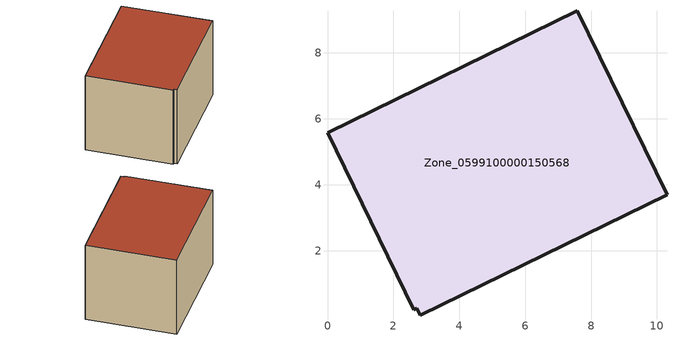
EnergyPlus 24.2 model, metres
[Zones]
Zone_0599100000150568
 floor ground (C_G): 2.71,0.25 2.62,0.2 0,5.58 7.59,9.28 10.31,3.7 2.81,0.04 z0
 wall outside (C_F): 10.31,3.7 7.59,9.28 0,5.58 2.62,0.2 2.71,0.25 2.81,0.04 10.31,3.7 z0:5.81
 roof outside (C_R): 2.81,0.04 10.31,3.7 7.59,9.28 0,5.58 2.62,0.2 2.71,0.25 z5.81
[BUILDING]
Pand.0599100000150568: North Axis=0; Terrain=City; Loads Convergence Tolerance Value=0.04; Temperature Convergence Tolerance Value=0.4; Solar Distribution=FullExterior; Maximum Number of Warmup Days=25; Minimum Number of Warmup Days=1
[Site:Location]
Rotterdam.The.Hague.AP_ZH_NLD Design_Conditions: Latitude=51.96; Longitude=4.45; Time Zone=1; Elevation=-4.5
[SITE:GROUNDTEMPERATURE:BUILDINGSURFACE]
18, 18, 18, 18, 18, 18, 18, 18, 18, 18, 18, 18
[MATERIAL] Thermal Absorptance=0.9; Solar Absorptance=0.7; Visible Absorptance=0.7
Name | Roughness | Thickness | Conductivity | Density | Specific Heat
G.TI.1946-1964 | MediumSmooth | 0.15 | 1 | 540 | 1210
F.TI.1946-1964 | Rough | 0.3 | 0.857143 | 1920 | 840
R.TI.1946-1964 | MediumRough | 0.2 | 0.277778 | 1500 | 1000
[CONSTRUCTION]
C_G: G.TI.1946-1964
C_F: F.TI.1946-1964
C_R: R.TI.1946-1964
[ZONE]
Zone_0599100000150568: Type=1; Multiplier=1; Ceiling Height=Autocalculate; Volume=Autocalculate; Floor Area=autocalculate; Part of Total Floor Area=Yes
[ZONEINFILTRATION:DESIGNFLOWRATE]
Infil_Zone_0599100000150568: Zone or ZoneList or Space or SpaceList=Zone_0599100000150568; Schedule=AlwaysOn; Design Flow Rate Calculation Method=Flow/Area; Flow Rate per Floor Area=0.003; Constant Term Coefficient=1; Temperature Term Coefficient=0; Velocity Term Coefficient=0; Velocity Squared Term Coefficient=0
[HVACTEMPLATE:ZONE:IDEALLOADSAIRSYSTEM]
Zone_0599100000150568: Maximum Heating Supply Air Temperature=50; Minimum Cooling Supply Air Temperature=13; Maximum Heating Supply Air Humidity Ratio=0.0156; Minimum Cooling Supply Air Humidity Ratio=0.0077; Heating Limit=NoLimit; Cooling Limit=NoLimit; Dehumidification Control Type=ConstantSensibleHeatRatio; Cooling Sensible Heat Ratio=0.7; Dehumidification Setpoint=60; Humidification Control Type=None; Humidification Setpoint=30; Outdoor Air Method=None; Outdoor Air Flow Rate per Person=0.00944; Outdoor Air Flow Rate per Zone Floor Area=0; Outdoor Air Flow Rate per Zone=0; Demand Controlled Ventilation Type=None; Outdoor Air Economizer Type=NoEconomizer; Heat Recovery Type=None; Sensible Heat Recovery Effectiveness=0.7; Latent Heat Recovery Effectiveness=0.65
[ZONECONTROL:THERMOSTAT]
ThermostatControl_Zone_0599100000150568: Zone or ZoneList=Zone_0599100000150568; Control Type Schedule=DualSetpointControlType; Control 1=Thermostat_Zone_0599100000150568; Temperature Difference Between Cutout And Setpoint=0
[THERMOSTATSETPOINT:DUALSETPOINT]
Thermostat_Zone_0599100000150568: Heating Setpoint Temperature Schedule=HeatingSetpoint_Zone_0599100000150568; Cooling Setpoint Temperature Schedule=CoolingSetpoint_Zone_0599100000150568
[SCHEDULE:COMPACT]
HeatingSetpoint_Zone_0599100000150568: Through: 12/31, For: AllDays, Until: 24:00, 21
CoolingSetpoint_Zone_0599100000150568: Through: 12/31, For: AllDays, Until: 24:00, 24
DualSetpointControlType: Through: 12/31, For: AllDays, Until: 24:00, 4
AlwaysOn: Through: 12/31, For: AllDays, Until: 24:00, 1
